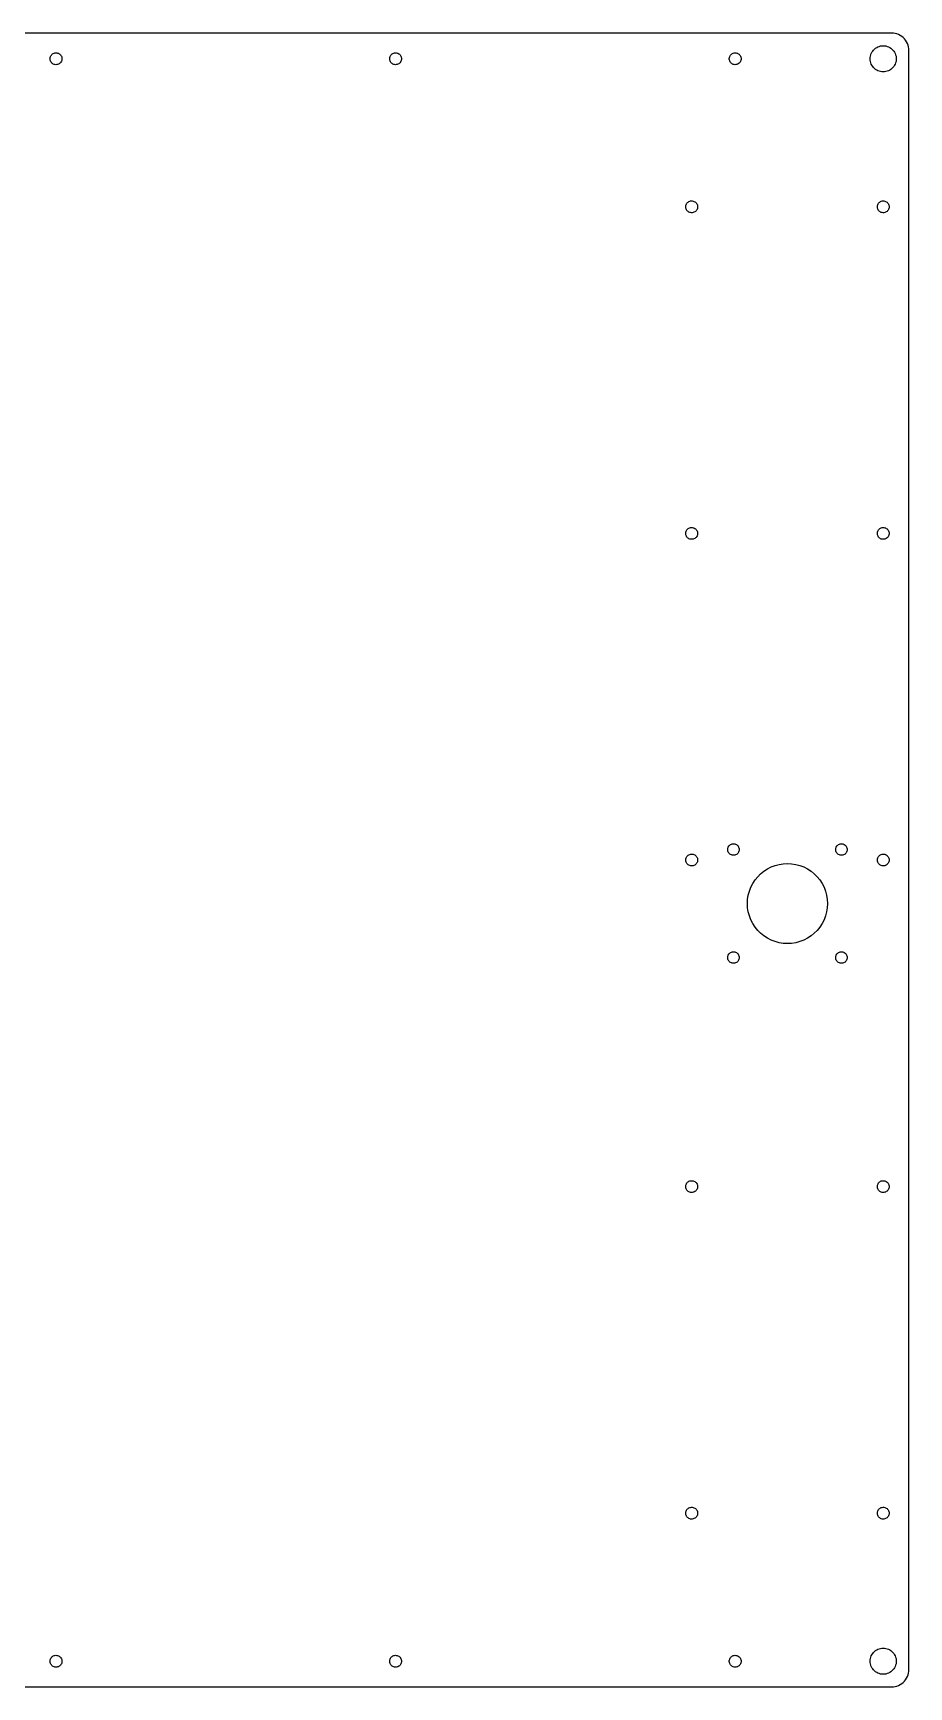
# Model space of a CAD drawing. Header units: metres. Extents: x -245 to 245, y -237 to 237.
# Drawn here: x -6.6 to 244.9, y -237.4 to 237.4 of the extents above; entities that cross this region are included whole.
import ezdxf

# ---------------------------------------------------------------- set-up
doc = ezdxf.new("R2010")
doc.units = ezdxf.units.M

msp = doc.modelspace()

# ---------------------------------------------------------------- linework, layer by layer
for p, q in [((239.875, 237.375), (-239.875, 237.375)), ((240.398, 237.348), (239.875, 237.375)), ((234.713, 232.509), (234.991, 232.787)), ((234.991, 232.787), (235.296, 233.034)), ((235.296, 233.034), (235.625, 233.248)), ((235.625, 233.248), (235.975, 233.426)), ((235.975, 233.426), (236.341, 233.566)), ((236.341, 233.566), (236.72, 233.668)), ((236.72, 233.668), (237.108, 233.729)), ((237.108, 233.729), (237.5, 233.75)), ((237.5, 233.75), (237.892, 233.729)), ((237.892, 233.729), (238.28, 233.668)), ((238.28, 233.668), (238.659, 233.566)), ((238.659, 233.566), (239.025, 233.426)), ((239.025, 233.426), (239.375, 233.248)), ((239.375, 233.248), (239.704, 233.034)), ((239.704, 233.034), (240.009, 232.787)), ((240.009, 232.787), (240.287, 232.509)), ((240.915, 237.266), (240.398, 237.348)), ((241.42, 237.13), (240.915, 237.266)), ((241.909, 236.943), (241.42, 237.13)), ((242.375, 236.705), (241.909, 236.943)), ((242.814, 236.42), (242.375, 236.705)), ((243.221, 236.091), (242.814, 236.42)), ((243.591, 235.721), (243.221, 236.091)), ((243.92, 235.314), (243.591, 235.721)), ((244.205, 234.875), (243.92, 235.314)), ((244.443, 234.409), (244.205, 234.875)), ((244.63, 233.92), (244.443, 234.409)), ((244.766, 233.415), (244.63, 233.92)), ((244.848, 232.898), (244.766, 233.415)), ((244.875, 232.375), (244.848, 232.898)), ((-1.69545, 230.124), (-1.65932, 230.37)), ((-1.69545, 229.876), (-1.69545, 230.124)), ((-1.65932, 229.63), (-1.69545, 229.876)), ((-1.65932, 230.37), (-1.58781, 230.607)), ((-1.58781, 229.393), (-1.65932, 229.63)), ((-1.58781, 230.607), (-1.48248, 230.832)), ((-1.48248, 229.168), (-1.58781, 229.393)), ((-1.48248, 230.832), (-1.34554, 231.039)), ((-1.34554, 228.961), (-1.48248, 229.168)), ((-1.34554, 231.039), (-1.17992, 231.224)), ((-1.17992, 228.776), (-1.34554, 228.961)), ((-1.17992, 231.224), (-0.989151, 231.383)), ((-0.989151, 228.617), (-1.17992, 228.776)), ((-0.989151, 231.383), (-0.777298, 231.512)), ((-0.777298, 228.488), (-0.989151, 228.617)), ((-0.777298, 231.512), (-0.548889, 231.609)), ((-0.548889, 228.391), (-0.777298, 228.488)), ((-0.548889, 231.609), (-0.308777, 231.672)), ((-0.308777, 228.328), (-0.548889, 228.391)), ((-0.308777, 231.672), (-0.062073, 231.699)), ((-0.062073, 228.301), (-0.308777, 228.328)), ((-0.062073, 231.699), (0.185928, 231.69)), ((0.185928, 228.31), (-0.062073, 228.301)), ((0.185928, 231.69), (0.429977, 231.645)), ((0.429977, 228.355), (0.185928, 228.31)), ((0.429977, 231.645), (0.664871, 231.565)), ((0.664871, 228.435), (0.429977, 228.355)), ((0.664871, 231.565), (0.88559, 231.451)), ((0.88559, 228.549), (0.664871, 228.435)), ((0.88559, 231.451), (1.08743, 231.307)), ((1.08743, 228.693), (0.88559, 228.549)), ((1.08743, 231.307), (1.2661, 231.134)), ((1.2661, 228.866), (1.08743, 228.693)), ((1.2661, 231.134), (1.41779, 230.938)), ((1.41779, 229.062), (1.2661, 228.866)), ((1.41779, 230.938), (1.53926, 230.722)), ((1.53926, 229.278), (1.41779, 229.062)), ((1.53926, 230.722), (1.62791, 230.49)), ((1.62791, 229.51), (1.53926, 229.278)), ((1.62791, 230.49), (1.68187, 230.248)), ((1.68187, 229.752), (1.62791, 229.51)), ((1.68187, 230.248), (1.7, 230)), ((1.7, 230), (1.68187, 229.752)), ((95.8045, 230.124), (95.8407, 230.37)), ((95.8045, 229.876), (95.8045, 230.124)), ((95.8407, 229.63), (95.8045, 229.876)), ((95.8407, 230.37), (95.9122, 230.607)), ((95.9122, 229.393), (95.8407, 229.63)), ((95.9122, 230.607), (96.0175, 230.832)), ((96.0175, 229.168), (95.9122, 229.393)), ((96.0175, 230.832), (96.1544, 231.039)), ((96.1544, 228.961), (96.0175, 229.168)), ((96.1544, 231.039), (96.3201, 231.224)), ((96.3201, 228.776), (96.1544, 228.961)), ((96.3201, 231.224), (96.5108, 231.383)), ((96.5108, 228.617), (96.3201, 228.776)), ((96.5108, 231.383), (96.7227, 231.512)), ((96.7227, 228.488), (96.5108, 228.617)), ((96.7227, 231.512), (96.9511, 231.609)), ((96.9511, 228.391), (96.7227, 228.488)), ((96.9511, 231.609), (97.1912, 231.672)), ((97.1912, 228.328), (96.9511, 228.391)), ((97.1912, 231.672), (97.4379, 231.699)), ((97.4379, 228.301), (97.1912, 228.328)), ((97.4379, 231.699), (97.6859, 231.69)), ((97.6859, 228.31), (97.4379, 228.301)), ((97.6859, 231.69), (97.93, 231.645)), ((97.93, 228.355), (97.6859, 228.31)), ((97.93, 231.645), (98.1649, 231.565)), ((98.1649, 228.435), (97.93, 228.355)), ((98.1649, 231.565), (98.3856, 231.451)), ((98.3856, 228.549), (98.1649, 228.435)), ((98.3856, 231.451), (98.5874, 231.307)), ((98.5874, 228.693), (98.3856, 228.549)), ((98.5874, 231.307), (98.7661, 231.134)), ((98.7661, 228.866), (98.5874, 228.693)), ((98.7661, 231.134), (98.9178, 230.938)), ((98.9178, 229.062), (98.7661, 228.866)), ((98.9178, 230.938), (99.0393, 230.722)), ((99.0393, 229.278), (98.9178, 229.062)), ((99.0393, 230.722), (99.1279, 230.49)), ((99.1279, 229.51), (99.0393, 229.278)), ((99.1279, 230.49), (99.1819, 230.248)), ((99.1819, 229.752), (99.1279, 229.51)), ((99.1819, 230.248), (99.2, 230)), ((99.2, 230), (99.1819, 229.752)), ((193.305, 230.124), (193.341, 230.37)), ((193.305, 229.876), (193.305, 230.124)), ((193.341, 229.63), (193.305, 229.876)), ((193.341, 230.37), (193.412, 230.607)), ((193.412, 229.393), (193.341, 229.63)), ((193.412, 230.607), (193.518, 230.832)), ((193.518, 229.168), (193.412, 229.393)), ((193.518, 230.832), (193.654, 231.039)), ((193.654, 228.961), (193.518, 229.168)), ((193.654, 231.039), (193.82, 231.224)), ((193.82, 228.776), (193.654, 228.961)), ((193.82, 231.224), (194.011, 231.383)), ((194.011, 228.617), (193.82, 228.776)), ((194.011, 231.383), (194.223, 231.512)), ((194.223, 228.488), (194.011, 228.617)), ((194.223, 231.512), (194.451, 231.609)), ((194.451, 228.391), (194.223, 228.488)), ((194.451, 231.609), (194.691, 231.672)), ((194.691, 228.328), (194.451, 228.391)), ((194.691, 231.672), (194.938, 231.699)), ((194.938, 228.301), (194.691, 228.328)), ((194.938, 231.699), (195.186, 231.69)), ((195.186, 228.31), (194.938, 228.301)), ((195.186, 231.69), (195.43, 231.645)), ((195.43, 228.355), (195.186, 228.31)), ((195.43, 231.645), (195.665, 231.565)), ((195.665, 228.435), (195.43, 228.355)), ((195.665, 231.565), (195.886, 231.451)), ((195.886, 228.549), (195.665, 228.435)), ((195.886, 231.451), (196.087, 231.307)), ((196.087, 228.693), (195.886, 228.549)), ((196.087, 231.307), (196.266, 231.134)), ((196.266, 228.866), (196.087, 228.693)), ((196.266, 231.134), (196.418, 230.938)), ((196.418, 229.062), (196.266, 228.866)), ((196.418, 230.938), (196.539, 230.722)), ((196.539, 229.278), (196.418, 229.062)), ((196.539, 230.722), (196.628, 230.49)), ((196.628, 229.51), (196.539, 229.278)), ((196.628, 230.49), (196.682, 230.248)), ((196.682, 229.752), (196.628, 229.51)), ((196.682, 230.248), (196.7, 230)), ((196.7, 230), (196.682, 229.752)), ((233.75, 230), (233.771, 230.392)), ((233.771, 229.608), (233.75, 230)), ((233.771, 230.392), (233.832, 230.78)), ((233.832, 229.22), (233.771, 229.608)), ((233.832, 230.78), (233.934, 231.159)), ((233.934, 228.841), (233.832, 229.22)), ((233.934, 231.159), (234.074, 231.525)), ((234.074, 228.475), (233.934, 228.841)), ((234.074, 231.525), (234.252, 231.875)), ((234.252, 228.125), (234.074, 228.475)), ((234.252, 231.875), (234.466, 232.204)), ((234.466, 227.796), (234.252, 228.125)), ((234.466, 232.204), (234.713, 232.509)), ((240.287, 232.509), (240.534, 232.204)), ((240.534, 232.204), (240.748, 231.875)), ((240.748, 228.125), (240.534, 227.796)), ((240.748, 231.875), (240.926, 231.525)), ((240.926, 228.475), (240.748, 228.125)), ((240.926, 231.525), (241.066, 231.159)), ((241.066, 228.841), (240.926, 228.475)), ((241.066, 231.159), (241.168, 230.78)), ((241.168, 229.22), (241.066, 228.841)), ((241.168, 230.78), (241.229, 230.392)), ((241.229, 229.608), (241.168, 229.22)), ((241.229, 230.392), (241.25, 230)), ((241.25, 230), (241.229, 229.608)), ((244.875, -232.375), (244.875, 232.375)), ((234.713, 227.491), (234.466, 227.796)), ((234.991, 227.213), (234.713, 227.491)), ((235.296, 226.966), (234.991, 227.213)), ((235.625, 226.752), (235.296, 226.966)), ((235.975, 226.574), (235.625, 226.752)), ((236.341, 226.434), (235.975, 226.574)), ((236.72, 226.332), (236.341, 226.434)), ((237.108, 226.271), (236.72, 226.332)), ((237.5, 226.25), (237.108, 226.271)), ((237.892, 226.271), (237.5, 226.25)), ((238.28, 226.332), (237.892, 226.271)), ((238.659, 226.434), (238.28, 226.332)), ((239.025, 226.574), (238.659, 226.434)), ((239.375, 226.752), (239.025, 226.574)), ((239.704, 226.966), (239.375, 226.752)), ((240.009, 227.213), (239.704, 226.966)), ((240.287, 227.491), (240.009, 227.213)), ((240.534, 227.796), (240.287, 227.491)), ((180.805, 187.624), (180.841, 187.87)), ((180.805, 187.376), (180.805, 187.624)), ((180.841, 187.13), (180.805, 187.376)), ((180.841, 187.87), (180.912, 188.107)), ((180.912, 186.893), (180.841, 187.13)), ((180.912, 188.107), (181.018, 188.332)), ((181.018, 186.668), (180.912, 186.893)), ((181.018, 188.332), (181.154, 188.539)), ((181.154, 186.461), (181.018, 186.668)), ((181.154, 188.539), (181.32, 188.724)), ((181.32, 186.276), (181.154, 186.461)), ((181.32, 188.724), (181.511, 188.883)), ((181.511, 186.117), (181.32, 186.276)), ((181.511, 188.883), (181.723, 189.012)), ((181.723, 185.988), (181.511, 186.117)), ((181.723, 189.012), (181.951, 189.109)), ((181.951, 185.891), (181.723, 185.988)), ((181.951, 189.109), (182.191, 189.172)), ((182.191, 185.828), (181.951, 185.891)), ((182.191, 189.172), (182.438, 189.199)), ((182.438, 185.801), (182.191, 185.828)), ((182.438, 189.199), (182.686, 189.19)), ((182.686, 185.81), (182.438, 185.801)), ((182.686, 189.19), (182.93, 189.145)), ((182.93, 185.855), (182.686, 185.81)), ((182.93, 189.145), (183.165, 189.065)), ((183.165, 185.935), (182.93, 185.855)), ((183.165, 189.065), (183.386, 188.951)), ((183.386, 186.049), (183.165, 185.935)), ((183.386, 188.951), (183.587, 188.807)), ((183.587, 186.193), (183.386, 186.049)), ((183.587, 188.807), (183.766, 188.634)), ((183.766, 186.366), (183.587, 186.193)), ((183.766, 188.634), (183.918, 188.438)), ((183.918, 186.562), (183.766, 186.366)), ((183.918, 188.438), (184.039, 188.222)), ((184.039, 186.778), (183.918, 186.562)), ((184.039, 188.222), (184.128, 187.99)), ((184.128, 187.01), (184.039, 186.778)), ((184.128, 187.99), (184.182, 187.748)), ((184.182, 187.252), (184.128, 187.01)), ((184.182, 187.748), (184.2, 187.5)), ((184.2, 187.5), (184.182, 187.252)), ((235.805, 187.624), (235.841, 187.87)), ((235.805, 187.376), (235.805, 187.624)), ((235.841, 187.13), (235.805, 187.376)), ((235.841, 187.87), (235.912, 188.107)), ((235.912, 186.893), (235.841, 187.13)), ((235.912, 188.107), (236.018, 188.332)), ((236.018, 186.668), (235.912, 186.893)), ((236.018, 188.332), (236.154, 188.539)), ((236.154, 186.461), (236.018, 186.668)), ((236.154, 188.539), (236.32, 188.724)), ((236.32, 186.276), (236.154, 186.461)), ((236.32, 188.724), (236.511, 188.883)), ((236.511, 186.117), (236.32, 186.276)), ((236.511, 188.883), (236.723, 189.012)), ((236.723, 185.988), (236.511, 186.117)), ((236.723, 189.012), (236.951, 189.109)), ((236.951, 185.891), (236.723, 185.988)), ((236.951, 189.109), (237.191, 189.172)), ((237.191, 185.828), (236.951, 185.891)), ((237.191, 189.172), (237.438, 189.199)), ((237.438, 185.801), (237.191, 185.828)), ((237.438, 189.199), (237.686, 189.19)), ((237.686, 185.81), (237.438, 185.801)), ((237.686, 189.19), (237.93, 189.145)), ((237.93, 185.855), (237.686, 185.81)), ((237.93, 189.145), (238.165, 189.065)), ((238.165, 185.935), (237.93, 185.855)), ((238.165, 189.065), (238.386, 188.951)), ((238.386, 186.049), (238.165, 185.935)), ((238.386, 188.951), (238.587, 188.807)), ((238.587, 186.193), (238.386, 186.049)), ((238.587, 188.807), (238.766, 188.634)), ((238.766, 186.366), (238.587, 186.193)), ((238.766, 188.634), (238.918, 188.438)), ((238.918, 186.562), (238.766, 186.366)), ((238.918, 188.438), (239.039, 188.222)), ((239.039, 186.778), (238.918, 186.562)), ((239.039, 188.222), (239.128, 187.99)), ((239.128, 187.01), (239.039, 186.778)), ((239.128, 187.99), (239.182, 187.748)), ((239.182, 187.252), (239.128, 187.01)), ((239.182, 187.748), (239.2, 187.5)), ((239.2, 187.5), (239.182, 187.252)), ((181.154, 94.789), (181.32, 94.9738)), ((181.32, 94.9738), (181.511, 95.1326)), ((181.511, 95.1326), (181.723, 95.2619)), ((181.723, 95.2619), (181.951, 95.3589)), ((181.951, 95.3589), (182.191, 95.4217)), ((182.191, 95.4217), (182.438, 95.4489)), ((182.438, 95.4489), (182.686, 95.4398)), ((182.686, 95.4398), (182.93, 95.3947)), ((182.93, 95.3947), (183.165, 95.3146)), ((183.165, 95.3146), (183.386, 95.2011)), ((183.386, 95.2011), (183.587, 95.0567)), ((183.587, 95.0567), (183.766, 94.8844)), ((236.154, 94.789), (236.32, 94.9738)), ((236.32, 94.9738), (236.511, 95.1326)), ((236.511, 95.1326), (236.723, 95.2619)), ((236.723, 95.2619), (236.951, 95.3589)), ((236.951, 95.3589), (237.191, 95.4217)), ((237.191, 95.4217), (237.438, 95.4489)), ((237.438, 95.4489), (237.686, 95.4398)), ((237.686, 95.4398), (237.93, 95.3947)), ((237.93, 95.3947), (238.165, 95.3146)), ((238.165, 95.3146), (238.386, 95.2011)), ((238.386, 95.2011), (238.587, 95.0567)), ((238.587, 95.0567), (238.766, 94.8844)), ((180.805, 93.8741), (180.841, 94.1196)), ((180.805, 93.6259), (180.805, 93.8741)), ((180.841, 93.3804), (180.805, 93.6259)), ((180.841, 94.1196), (180.912, 94.3573)), ((180.912, 93.1427), (180.841, 93.3804)), ((180.912, 94.3573), (181.018, 94.582)), ((181.018, 92.918), (180.912, 93.1427)), ((181.018, 94.582), (181.154, 94.789)), ((181.154, 92.711), (181.018, 92.918)), ((181.32, 92.5262), (181.154, 92.711)), ((181.511, 92.3674), (181.32, 92.5262)), ((181.723, 92.2381), (181.511, 92.3674)), ((181.951, 92.1411), (181.723, 92.2381)), ((182.191, 92.0783), (181.951, 92.1411)), ((182.438, 92.0511), (182.191, 92.0783)), ((182.686, 92.0602), (182.438, 92.0511)), ((182.93, 92.1053), (182.686, 92.0602)), ((183.165, 92.1854), (182.93, 92.1053)), ((183.386, 92.2989), (183.165, 92.1854)), ((183.587, 92.4433), (183.386, 92.2989)), ((183.766, 92.6156), (183.587, 92.4433)), ((183.766, 94.8844), (183.918, 94.688)), ((183.918, 92.812), (183.766, 92.6156)), ((183.918, 94.688), (184.039, 94.4716)), ((184.039, 93.0284), (183.918, 92.812)), ((184.039, 94.4716), (184.128, 94.2398)), ((184.128, 93.2602), (184.039, 93.0284)), ((184.128, 94.2398), (184.182, 93.9975)), ((184.182, 93.5025), (184.128, 93.2602)), ((184.182, 93.9975), (184.2, 93.75)), ((184.2, 93.75), (184.182, 93.5025)), ((235.805, 93.8741), (235.841, 94.1196)), ((235.805, 93.6259), (235.805, 93.8741)), ((235.841, 93.3804), (235.805, 93.6259)), ((235.841, 94.1196), (235.912, 94.3573)), ((235.912, 93.1427), (235.841, 93.3804)), ((235.912, 94.3573), (236.018, 94.582)), ((236.018, 92.918), (235.912, 93.1427)), ((236.018, 94.582), (236.154, 94.789)), ((236.154, 92.711), (236.018, 92.918)), ((236.32, 92.5262), (236.154, 92.711)), ((236.511, 92.3674), (236.32, 92.5262)), ((236.723, 92.2381), (236.511, 92.3674)), ((236.951, 92.1411), (236.723, 92.2381)), ((237.191, 92.0783), (236.951, 92.1411)), ((237.438, 92.0511), (237.191, 92.0783)), ((237.686, 92.0602), (237.438, 92.0511)), ((237.93, 92.1053), (237.686, 92.0602)), ((238.165, 92.1854), (237.93, 92.1053)), ((238.386, 92.2989), (238.165, 92.1854)), ((238.587, 92.4433), (238.386, 92.2989)), ((238.766, 92.6156), (238.587, 92.4433)), ((238.766, 94.8844), (238.918, 94.688)), ((238.918, 92.812), (238.766, 92.6156)), ((238.918, 94.688), (239.039, 94.4716)), ((239.039, 93.0284), (238.918, 92.812)), ((239.039, 94.4716), (239.128, 94.2398)), ((239.128, 93.2602), (239.039, 93.0284)), ((239.128, 94.2398), (239.182, 93.9975)), ((239.182, 93.5025), (239.128, 93.2602)), ((239.182, 93.9975), (239.2, 93.75)), ((239.2, 93.75), (239.182, 93.5025)), ((180.805, 0.124084), (180.841, 0.369629)), ((180.805, -0.124084), (180.805, 0.124084)), ((180.841, 0.369629), (180.912, 0.607285)), ((180.912, 0.607285), (181.018, 0.832001)), ((181.018, 0.832001), (181.154, 1.03899)), ((181.154, 1.03899), (181.32, 1.22383)), ((181.32, 1.22383), (181.511, 1.38258)), ((181.511, 1.38258), (181.723, 1.51187)), ((181.723, 1.51187), (181.951, 1.60893)), ((181.951, 1.60893), (182.191, 1.67171)), ((182.191, 1.67171), (182.438, 1.69885)), ((182.438, 1.69885), (182.686, 1.68979)), ((182.686, 1.68979), (182.93, 1.64471)), ((182.93, 1.64471), (183.165, 1.56458)), ((183.165, 1.56458), (183.386, 1.4511)), ((183.386, 1.4511), (183.587, 1.30669)), ((183.587, 1.30669), (183.766, 1.13443)), ((183.766, 1.13443), (183.918, 0.938004)), ((183.918, 0.938004), (184.039, 0.721573)), ((184.039, 0.721573), (184.128, 0.489761)), ((184.128, 0.489761), (184.182, 0.247513)), ((184.182, 0.247513), (184.2, 0)), ((184.2, 0), (184.182, -0.247513)), ((192.85, 3), (192.868, 3.24591)), ((192.868, 2.75407), (192.85, 3)), ((192.868, 3.24591), (192.923, 3.48634)), ((192.923, 2.51364), (192.868, 2.75407)), ((192.923, 3.48634), (193.013, 3.7159)), ((193.013, 2.28409), (192.923, 2.51364)), ((193.013, 3.7159), (193.137, 3.92947)), ((193.137, 2.07051), (193.013, 2.28409)), ((193.137, 3.92947), (193.29, 4.12228)), ((193.29, 1.8777), (193.137, 2.07051)), ((193.29, 4.12228), (193.471, 4.29001)), ((193.471, 1.70998), (193.29, 1.8777)), ((193.471, 4.29001), (193.675, 4.42894)), ((193.675, 1.57104), (193.471, 1.70998)), ((193.675, 4.42894), (193.897, 4.53593)), ((193.897, 1.46405), (193.675, 1.57104)), ((193.897, 4.53593), (194.133, 4.60863)), ((194.133, 1.39136), (193.897, 1.46405)), ((194.133, 4.60863), (194.377, 4.64539)), ((194.377, 1.3546), (194.133, 1.39136)), ((194.377, 4.64539), (194.623, 4.64539)), ((194.623, 1.3546), (194.377, 1.3546)), ((194.623, 4.64539), (194.867, 4.60863)), ((194.867, 1.39136), (194.623, 1.3546)), ((194.867, 4.60863), (195.103, 4.53593)), ((195.103, 1.46405), (194.867, 1.39136)), ((195.103, 4.53593), (195.325, 4.42894)), ((195.325, 1.57104), (195.103, 1.46405)), ((195.325, 4.42894), (195.529, 4.29001)), ((195.529, 1.70998), (195.325, 1.57104)), ((195.529, 4.29001), (195.71, 4.12228)), ((195.71, 1.8777), (195.529, 1.70998)), ((195.71, 4.12228), (195.863, 3.92947)), ((195.863, 2.07051), (195.71, 1.8777)), ((195.863, 3.92947), (195.987, 3.7159)), ((195.987, 2.28409), (195.863, 2.07051)), ((195.987, 3.7159), (196.077, 3.48634)), ((196.077, 2.51364), (195.987, 2.28409)), ((196.077, 3.48634), (196.132, 3.24591)), ((196.132, 2.75407), (196.077, 2.51364)), ((196.132, 3.24591), (196.15, 3)), ((196.15, 3), (196.132, 2.75407)), ((223.85, 3), (223.868, 3.24591)), ((223.868, 2.75407), (223.85, 3)), ((223.868, 3.24591), (223.923, 3.48634)), ((223.923, 2.51364), (223.868, 2.75407)), ((223.923, 3.48634), (224.013, 3.7159)), ((224.013, 2.28409), (223.923, 2.51364)), ((224.013, 3.7159), (224.137, 3.92947)), ((224.137, 2.07051), (224.013, 2.28409)), ((224.137, 3.92947), (224.29, 4.12228)), ((224.29, 1.8777), (224.137, 2.07051)), ((224.29, 4.12228), (224.471, 4.29001)), ((224.471, 1.70998), (224.29, 1.8777)), ((224.471, 4.29001), (224.675, 4.42894)), ((224.675, 1.57104), (224.471, 1.70998)), ((224.675, 4.42894), (224.897, 4.53593)), ((224.897, 1.46405), (224.675, 1.57104)), ((224.897, 4.53593), (225.133, 4.60863)), ((225.133, 1.39136), (224.897, 1.46405)), ((225.133, 4.60863), (225.377, 4.64539)), ((225.377, 1.3546), (225.133, 1.39136)), ((225.377, 4.64539), (225.623, 4.64539)), ((225.623, 1.3546), (225.377, 1.3546)), ((225.623, 4.64539), (225.867, 4.60863)), ((225.867, 1.39136), (225.623, 1.3546)), ((225.867, 4.60863), (226.103, 4.53593)), ((226.103, 1.46405), (225.867, 1.39136)), ((226.103, 4.53593), (226.325, 4.42894)), ((226.325, 1.57104), (226.103, 1.46405)), ((226.325, 4.42894), (226.529, 4.29001)), ((226.529, 1.70998), (226.325, 1.57104)), ((226.529, 4.29001), (226.71, 4.12228)), ((226.71, 1.8777), (226.529, 1.70998)), ((226.71, 4.12228), (226.863, 3.92947)), ((226.863, 2.07051), (226.71, 1.8777)), ((226.863, 3.92947), (226.987, 3.7159)), ((226.987, 2.28409), (226.863, 2.07051)), ((226.987, 3.7159), (227.077, 3.48634)), ((227.077, 2.51364), (226.987, 2.28409)), ((227.077, 3.48634), (227.132, 3.24591)), ((227.132, 2.75407), (227.077, 2.51364)), ((227.132, 3.24591), (227.15, 3)), ((227.15, 3), (227.132, 2.75407)), ((235.805, 0.124084), (235.841, 0.369629)), ((235.805, -0.124084), (235.805, 0.124084)), ((235.841, 0.369629), (235.912, 0.607285)), ((235.912, 0.607285), (236.018, 0.832001)), ((236.018, 0.832001), (236.154, 1.03899)), ((236.154, 1.03899), (236.32, 1.22383)), ((236.32, 1.22383), (236.511, 1.38258)), ((236.511, 1.38258), (236.723, 1.51187)), ((236.723, 1.51187), (236.951, 1.60893)), ((236.951, 1.60893), (237.191, 1.67171)), ((237.191, 1.67171), (237.438, 1.69885)), ((237.438, 1.69885), (237.686, 1.68979)), ((237.686, 1.68979), (237.93, 1.64471)), ((237.93, 1.64471), (238.165, 1.56458)), ((238.165, 1.56458), (238.386, 1.4511)), ((238.386, 1.4511), (238.587, 1.30669)), ((238.587, 1.30669), (238.766, 1.13443)), ((238.766, 1.13443), (238.918, 0.938004)), ((238.918, 0.938004), (239.039, 0.721573)), ((239.039, 0.721573), (239.128, 0.489761)), ((239.128, 0.489761), (239.182, 0.247513)), ((239.182, 0.247513), (239.2, 0)), ((239.2, 0), (239.182, -0.247513)), ((180.841, -0.369629), (180.805, -0.124084)), ((180.912, -0.607285), (180.841, -0.369629)), ((181.018, -0.832001), (180.912, -0.607285)), ((181.154, -1.03899), (181.018, -0.832001)), ((181.32, -1.22383), (181.154, -1.03899)), ((181.511, -1.38258), (181.32, -1.22383)), ((181.723, -1.51187), (181.511, -1.38258)), ((181.951, -1.60893), (181.723, -1.51187)), ((182.191, -1.67171), (181.951, -1.60893)), ((182.438, -1.69885), (182.191, -1.67171)), ((182.686, -1.68979), (182.438, -1.69885)), ((182.93, -1.64471), (182.686, -1.68979)), ((183.165, -1.56458), (182.93, -1.64471)), ((183.386, -1.4511), (183.165, -1.56458)), ((183.587, -1.30669), (183.386, -1.4511)), ((183.766, -1.13443), (183.587, -1.30669)), ((183.918, -0.938004), (183.766, -1.13443)), ((184.039, -0.721573), (183.918, -0.938004)), ((184.128, -0.489761), (184.039, -0.721573)), ((184.182, -0.247513), (184.128, -0.489761)), ((201.454, -4.80499), (202.305, -3.95383)), ((202.305, -3.95383), (203.24, -3.1963)), ((203.24, -3.1963), (204.25, -2.5407)), ((204.25, -2.5407), (205.323, -1.99422)), ((205.323, -1.99422), (206.446, -1.56285)), ((206.446, -1.56285), (207.609, -1.2513)), ((207.609, -1.2513), (208.798, -1.06299)), ((208.798, -1.06299), (210, -1)), ((210, -1), (211.202, -1.06299)), ((211.202, -1.06299), (212.391, -1.2513)), ((212.391, -1.2513), (213.554, -1.56285)), ((213.554, -1.56285), (214.677, -1.99422)), ((214.677, -1.99422), (215.75, -2.5407)), ((215.75, -2.5407), (216.76, -3.1963)), ((216.76, -3.1963), (217.695, -3.95383)), ((217.695, -3.95383), (218.546, -4.80499)), ((235.841, -0.369629), (235.805, -0.124084)), ((235.912, -0.607285), (235.841, -0.369629)), ((236.018, -0.832001), (235.912, -0.607285)), ((236.154, -1.03899), (236.018, -0.832001)), ((236.32, -1.22383), (236.154, -1.03899)), ((236.511, -1.38258), (236.32, -1.22383)), ((236.723, -1.51187), (236.511, -1.38258)), ((236.951, -1.60893), (236.723, -1.51187)), ((237.191, -1.67171), (236.951, -1.60893)), ((237.438, -1.69885), (237.191, -1.67171)), ((237.686, -1.68979), (237.438, -1.69885)), ((237.93, -1.64471), (237.686, -1.68979)), ((238.165, -1.56458), (237.93, -1.64471)), ((238.386, -1.4511), (238.165, -1.56458)), ((238.587, -1.30669), (238.386, -1.4511)), ((238.766, -1.13443), (238.587, -1.30669)), ((238.918, -0.938004), (238.766, -1.13443)), ((239.039, -0.721573), (238.918, -0.938004)), ((239.128, -0.489761), (239.039, -0.721573)), ((239.182, -0.247513), (239.128, -0.489761)), ((198.751, -10.109), (199.063, -8.9463)), ((199.063, -8.9463), (199.494, -7.82253)), ((199.494, -7.82253), (200.041, -6.75)), ((200.041, -6.75), (200.696, -5.74046)), ((200.696, -5.74046), (201.454, -4.80499)), ((218.546, -4.80499), (219.304, -5.74046)), ((219.304, -5.74046), (219.959, -6.75)), ((219.959, -6.75), (220.506, -7.82253)), ((220.506, -7.82253), (220.937, -8.9463)), ((220.937, -8.9463), (221.249, -10.109)), ((198.5, -12.5), (198.563, -11.2979)), ((198.563, -13.7021), (198.5, -12.5)), ((198.563, -11.2979), (198.751, -10.109)), ((198.751, -14.891), (198.563, -13.7021)), ((221.249, -10.109), (221.437, -11.2979)), ((221.437, -13.7021), (221.249, -14.891)), ((221.437, -11.2979), (221.5, -12.5)), ((221.5, -12.5), (221.437, -13.7021)), ((199.063, -16.0537), (198.751, -14.891)), ((199.494, -17.1775), (199.063, -16.0537)), ((200.041, -18.25), (199.494, -17.1775)), ((200.696, -19.2595), (200.041, -18.25)), ((219.959, -18.25), (219.304, -19.2595)), ((220.506, -17.1775), (219.959, -18.25)), ((220.937, -16.0537), (220.506, -17.1775)), ((221.249, -14.891), (220.937, -16.0537)), ((201.454, -20.195), (200.696, -19.2595)), ((202.305, -21.0462), (201.454, -20.195)), ((203.24, -21.8037), (202.305, -21.0462)), ((204.25, -22.4593), (203.24, -21.8037)), ((205.323, -23.0058), (204.25, -22.4593)), ((206.446, -23.4371), (205.323, -23.0058)), ((207.609, -23.7487), (206.446, -23.4371)), ((213.554, -23.4371), (212.391, -23.7487)), ((214.677, -23.0058), (213.554, -23.4371)), ((215.75, -22.4593), (214.677, -23.0058)), ((216.76, -21.8037), (215.75, -22.4593)), ((217.695, -21.0462), (216.76, -21.8037)), ((218.546, -20.195), (217.695, -21.0462)), ((219.304, -19.2595), (218.546, -20.195)), ((192.85, -28), (192.868, -27.7541)), ((192.868, -28.2459), (192.85, -28)), ((192.868, -27.7541), (192.923, -27.5136)), ((192.923, -28.4863), (192.868, -28.2459)), ((192.923, -27.5136), (193.013, -27.2841)), ((193.013, -27.2841), (193.137, -27.0705)), ((193.137, -27.0705), (193.29, -26.8777)), ((193.29, -26.8777), (193.471, -26.71)), ((193.471, -26.71), (193.675, -26.571)), ((193.675, -26.571), (193.897, -26.4641)), ((193.897, -26.4641), (194.133, -26.3914)), ((194.133, -26.3914), (194.377, -26.3546)), ((194.377, -26.3546), (194.623, -26.3546)), ((194.623, -26.3546), (194.867, -26.3914)), ((194.867, -26.3914), (195.103, -26.4641)), ((195.103, -26.4641), (195.325, -26.571)), ((195.325, -26.571), (195.529, -26.71)), ((195.529, -26.71), (195.71, -26.8777)), ((195.71, -26.8777), (195.863, -27.0705)), ((195.863, -27.0705), (195.987, -27.2841)), ((195.987, -27.2841), (196.077, -27.5136)), ((196.077, -27.5136), (196.132, -27.7541)), ((196.132, -28.2459), (196.077, -28.4863)), ((196.132, -27.7541), (196.15, -28)), ((196.15, -28), (196.132, -28.2459)), ((208.798, -23.937), (207.609, -23.7487)), ((210, -24), (208.798, -23.937)), ((211.202, -23.937), (210, -24)), ((212.391, -23.7487), (211.202, -23.937)), ((223.85, -28), (223.868, -27.7541)), ((223.868, -28.2459), (223.85, -28)), ((223.868, -27.7541), (223.923, -27.5136)), ((223.923, -28.4863), (223.868, -28.2459)), ((223.923, -27.5136), (224.013, -27.2841)), ((224.013, -27.2841), (224.137, -27.0705)), ((224.137, -27.0705), (224.29, -26.8777)), ((224.29, -26.8777), (224.471, -26.71)), ((224.471, -26.71), (224.675, -26.571)), ((224.675, -26.571), (224.897, -26.4641)), ((224.897, -26.4641), (225.133, -26.3914)), ((225.133, -26.3914), (225.377, -26.3546)), ((225.377, -26.3546), (225.623, -26.3546)), ((225.623, -26.3546), (225.867, -26.3914)), ((225.867, -26.3914), (226.103, -26.4641)), ((226.103, -26.4641), (226.325, -26.571)), ((226.325, -26.571), (226.529, -26.71)), ((226.529, -26.71), (226.71, -26.8777)), ((226.71, -26.8777), (226.863, -27.0705)), ((226.863, -27.0705), (226.987, -27.2841)), ((226.987, -27.2841), (227.077, -27.5136)), ((227.077, -27.5136), (227.132, -27.7541)), ((227.132, -28.2459), (227.077, -28.4863)), ((227.132, -27.7541), (227.15, -28)), ((227.15, -28), (227.132, -28.2459)), ((193.013, -28.7159), (192.923, -28.4863)), ((193.137, -28.9295), (193.013, -28.7159)), ((193.29, -29.1223), (193.137, -28.9295)), ((193.471, -29.29), (193.29, -29.1223)), ((193.675, -29.4289), (193.471, -29.29)), ((193.897, -29.5359), (193.675, -29.4289)), ((194.133, -29.6086), (193.897, -29.5359)), ((194.377, -29.6454), (194.133, -29.6086)), ((194.623, -29.6454), (194.377, -29.6454)), ((194.867, -29.6086), (194.623, -29.6454)), ((195.103, -29.5359), (194.867, -29.6086)), ((195.325, -29.4289), (195.103, -29.5359)), ((195.529, -29.29), (195.325, -29.4289)), ((195.71, -29.1223), (195.529, -29.29)), ((195.863, -28.9295), (195.71, -29.1223)), ((195.987, -28.7159), (195.863, -28.9295)), ((196.077, -28.4863), (195.987, -28.7159)), ((224.013, -28.7159), (223.923, -28.4863)), ((224.137, -28.9295), (224.013, -28.7159)), ((224.29, -29.1223), (224.137, -28.9295)), ((224.471, -29.29), (224.29, -29.1223)), ((224.675, -29.4289), (224.471, -29.29)), ((224.897, -29.5359), (224.675, -29.4289)), ((225.133, -29.6086), (224.897, -29.5359)), ((225.377, -29.6454), (225.133, -29.6086)), ((225.623, -29.6454), (225.377, -29.6454)), ((225.867, -29.6086), (225.623, -29.6454)), ((226.103, -29.5359), (225.867, -29.6086)), ((226.325, -29.4289), (226.103, -29.5359)), ((226.529, -29.29), (226.325, -29.4289)), ((226.71, -29.1223), (226.529, -29.29)), ((226.863, -28.9295), (226.71, -29.1223)), ((226.987, -28.7159), (226.863, -28.9295)), ((227.077, -28.4863), (226.987, -28.7159)), ((180.805, -93.6259), (180.841, -93.3804)), ((180.805, -93.8741), (180.805, -93.6259)), ((180.841, -94.1196), (180.805, -93.8741)), ((180.841, -93.3804), (180.912, -93.1427)), ((180.912, -94.3573), (180.841, -94.1196)), ((180.912, -93.1427), (181.018, -92.918)), ((181.018, -94.582), (180.912, -94.3573)), ((181.018, -92.918), (181.154, -92.711)), ((181.154, -94.789), (181.018, -94.582)), ((181.154, -92.711), (181.32, -92.5262)), ((181.32, -94.9738), (181.154, -94.789)), ((181.32, -92.5262), (181.511, -92.3674)), ((181.511, -92.3674), (181.723, -92.2381)), ((181.723, -92.2381), (181.951, -92.1411)), ((181.951, -92.1411), (182.191, -92.0783)), ((182.191, -92.0783), (182.438, -92.0511)), ((182.438, -92.0511), (182.686, -92.0602)), ((182.686, -92.0602), (182.93, -92.1053)), ((182.93, -92.1053), (183.165, -92.1854)), ((183.165, -92.1854), (183.386, -92.2989)), ((183.386, -92.2989), (183.587, -92.4433)), ((183.587, -92.4433), (183.766, -92.6156)), ((183.766, -94.8844), (183.587, -95.0567)), ((183.766, -92.6156), (183.918, -92.812)), ((183.918, -94.688), (183.766, -94.8844)), ((183.918, -92.812), (184.039, -93.0284)), ((184.039, -94.4716), (183.918, -94.688)), ((184.039, -93.0284), (184.128, -93.2602)), ((184.128, -94.2398), (184.039, -94.4716)), ((184.128, -93.2602), (184.182, -93.5025)), ((184.182, -93.9975), (184.128, -94.2398)), ((184.182, -93.5025), (184.2, -93.75)), ((184.2, -93.75), (184.182, -93.9975)), ((235.805, -93.6259), (235.841, -93.3804)), ((235.805, -93.8741), (235.805, -93.6259)), ((235.841, -94.1196), (235.805, -93.8741)), ((235.841, -93.3804), (235.912, -93.1427)), ((235.912, -94.3573), (235.841, -94.1196)), ((235.912, -93.1427), (236.018, -92.918)), ((236.018, -94.582), (235.912, -94.3573)), ((236.018, -92.918), (236.154, -92.711)), ((236.154, -94.789), (236.018, -94.582)), ((236.154, -92.711), (236.32, -92.5262)), ((236.32, -94.9738), (236.154, -94.789)), ((236.32, -92.5262), (236.511, -92.3674)), ((236.511, -92.3674), (236.723, -92.2381)), ((236.723, -92.2381), (236.951, -92.1411)), ((236.951, -92.1411), (237.191, -92.0783)), ((237.191, -92.0783), (237.438, -92.0511)), ((237.438, -92.0511), (237.686, -92.0602)), ((237.686, -92.0602), (237.93, -92.1053)), ((237.93, -92.1053), (238.165, -92.1854)), ((238.165, -92.1854), (238.386, -92.2989)), ((238.386, -92.2989), (238.587, -92.4433)), ((238.587, -92.4433), (238.766, -92.6156)), ((238.766, -94.8844), (238.587, -95.0567)), ((238.766, -92.6156), (238.918, -92.812)), ((238.918, -94.688), (238.766, -94.8844)), ((238.918, -92.812), (239.039, -93.0284)), ((239.039, -94.4716), (238.918, -94.688)), ((239.039, -93.0284), (239.128, -93.2602)), ((239.128, -94.2398), (239.039, -94.4716)), ((239.128, -93.2602), (239.182, -93.5025)), ((239.182, -93.9975), (239.128, -94.2398)), ((239.182, -93.5025), (239.2, -93.75)), ((239.2, -93.75), (239.182, -93.9975)), ((181.511, -95.1326), (181.32, -94.9738)), ((181.723, -95.2619), (181.511, -95.1326)), ((181.951, -95.3589), (181.723, -95.2619)), ((182.191, -95.4217), (181.951, -95.3589)), ((182.438, -95.4489), (182.191, -95.4217)), ((182.686, -95.4398), (182.438, -95.4489)), ((182.93, -95.3947), (182.686, -95.4398)), ((183.165, -95.3146), (182.93, -95.3947)), ((183.386, -95.2011), (183.165, -95.3146)), ((183.587, -95.0567), (183.386, -95.2011)), ((236.511, -95.1326), (236.32, -94.9738)), ((236.723, -95.2619), (236.511, -95.1326)), ((236.951, -95.3589), (236.723, -95.2619)), ((237.191, -95.4217), (236.951, -95.3589)), ((237.438, -95.4489), (237.191, -95.4217)), ((237.686, -95.4398), (237.438, -95.4489)), ((237.93, -95.3947), (237.686, -95.4398)), ((238.165, -95.3146), (237.93, -95.3947)), ((238.386, -95.2011), (238.165, -95.3146)), ((238.587, -95.0567), (238.386, -95.2011)), ((180.805, -187.376), (180.841, -187.13)), ((180.805, -187.624), (180.805, -187.376)), ((180.841, -187.87), (180.805, -187.624)), ((180.841, -187.13), (180.912, -186.893)), ((180.912, -188.107), (180.841, -187.87)), ((180.912, -186.893), (181.018, -186.668)), ((181.018, -188.332), (180.912, -188.107)), ((181.018, -186.668), (181.154, -186.461)), ((181.154, -188.539), (181.018, -188.332)), ((181.154, -186.461), (181.32, -186.276)), ((181.32, -188.724), (181.154, -188.539)), ((181.32, -186.276), (181.511, -186.117)), ((181.511, -188.883), (181.32, -188.724)), ((181.511, -186.117), (181.723, -185.988)), ((181.723, -189.012), (181.511, -188.883)), ((181.723, -185.988), (181.951, -185.891)), ((181.951, -189.109), (181.723, -189.012)), ((181.951, -185.891), (182.191, -185.828)), ((182.191, -189.172), (181.951, -189.109)), ((182.191, -185.828), (182.438, -185.801)), ((182.438, -189.199), (182.191, -189.172)), ((182.438, -185.801), (182.686, -185.81)), ((182.686, -189.19), (182.438, -189.199)), ((182.686, -185.81), (182.93, -185.855)), ((182.93, -189.145), (182.686, -189.19)), ((182.93, -185.855), (183.165, -185.935)), ((183.165, -189.065), (182.93, -189.145)), ((183.165, -185.935), (183.386, -186.049)), ((183.386, -188.951), (183.165, -189.065)), ((183.386, -186.049), (183.587, -186.193)), ((183.587, -188.807), (183.386, -188.951)), ((183.587, -186.193), (183.766, -186.366)), ((183.766, -188.634), (183.587, -188.807)), ((183.766, -186.366), (183.918, -186.562)), ((183.918, -188.438), (183.766, -188.634)), ((183.918, -186.562), (184.039, -186.778)), ((184.039, -188.222), (183.918, -188.438)), ((184.039, -186.778), (184.128, -187.01)), ((184.128, -187.99), (184.039, -188.222)), ((184.128, -187.01), (184.182, -187.252)), ((184.182, -187.748), (184.128, -187.99)), ((184.182, -187.252), (184.2, -187.5)), ((184.2, -187.5), (184.182, -187.748)), ((235.805, -187.376), (235.841, -187.13)), ((235.805, -187.624), (235.805, -187.376)), ((235.841, -187.87), (235.805, -187.624)), ((235.841, -187.13), (235.912, -186.893)), ((235.912, -188.107), (235.841, -187.87)), ((235.912, -186.893), (236.018, -186.668)), ((236.018, -188.332), (235.912, -188.107)), ((236.018, -186.668), (236.154, -186.461)), ((236.154, -188.539), (236.018, -188.332)), ((236.154, -186.461), (236.32, -186.276)), ((236.32, -188.724), (236.154, -188.539)), ((236.32, -186.276), (236.511, -186.117)), ((236.511, -188.883), (236.32, -188.724)), ((236.511, -186.117), (236.723, -185.988)), ((236.723, -189.012), (236.511, -188.883)), ((236.723, -185.988), (236.951, -185.891)), ((236.951, -189.109), (236.723, -189.012)), ((236.951, -185.891), (237.191, -185.828)), ((237.191, -189.172), (236.951, -189.109)), ((237.191, -185.828), (237.438, -185.801)), ((237.438, -189.199), (237.191, -189.172)), ((237.438, -185.801), (237.686, -185.81)), ((237.686, -189.19), (237.438, -189.199)), ((237.686, -185.81), (237.93, -185.855)), ((237.93, -189.145), (237.686, -189.19)), ((237.93, -185.855), (238.165, -185.935)), ((238.165, -189.065), (237.93, -189.145)), ((238.165, -185.935), (238.386, -186.049)), ((238.386, -188.951), (238.165, -189.065)), ((238.386, -186.049), (238.587, -186.193)), ((238.587, -188.807), (238.386, -188.951)), ((238.587, -186.193), (238.766, -186.366)), ((238.766, -188.634), (238.587, -188.807)), ((238.766, -186.366), (238.918, -186.562)), ((238.918, -188.438), (238.766, -188.634)), ((238.918, -186.562), (239.039, -186.778)), ((239.039, -188.222), (238.918, -188.438)), ((239.039, -186.778), (239.128, -187.01)), ((239.128, -187.99), (239.039, -188.222)), ((239.128, -187.01), (239.182, -187.252)), ((239.182, -187.748), (239.128, -187.99)), ((239.182, -187.252), (239.2, -187.5)), ((239.2, -187.5), (239.182, -187.748)), ((234.252, -228.125), (234.466, -227.796)), ((234.466, -227.796), (234.713, -227.491)), ((234.713, -227.491), (234.991, -227.213)), ((234.991, -227.213), (235.296, -226.966)), ((235.296, -226.966), (235.625, -226.752)), ((235.625, -226.752), (235.975, -226.574)), ((235.975, -226.574), (236.341, -226.434)), ((236.341, -226.434), (236.72, -226.332)), ((236.72, -226.332), (237.108, -226.271)), ((237.108, -226.271), (237.5, -226.25)), ((237.5, -226.25), (237.892, -226.271)), ((237.892, -226.271), (238.28, -226.332)), ((238.28, -226.332), (238.659, -226.434)), ((238.659, -226.434), (239.025, -226.574)), ((239.025, -226.574), (239.375, -226.752)), ((239.375, -226.752), (239.704, -226.966)), ((239.704, -226.966), (240.009, -227.213)), ((240.009, -227.213), (240.287, -227.491)), ((240.287, -227.491), (240.534, -227.796)), ((240.534, -227.796), (240.748, -228.125)), ((-1.69545, -229.876), (-1.65932, -229.63)), ((-1.69545, -230.124), (-1.69545, -229.876)), ((-1.65932, -230.37), (-1.69545, -230.124)), ((-1.65932, -229.63), (-1.58781, -229.393)), ((-1.58781, -230.607), (-1.65932, -230.37)), ((-1.58781, -229.393), (-1.48248, -229.168)), ((-1.48248, -230.832), (-1.58781, -230.607)), ((-1.48248, -229.168), (-1.34554, -228.961)), ((-1.34554, -231.039), (-1.48248, -230.832)), ((-1.34554, -228.961), (-1.17992, -228.776)), ((-1.17992, -231.224), (-1.34554, -231.039)), ((-1.17992, -228.776), (-0.989151, -228.617)), ((-0.989151, -231.383), (-1.17992, -231.224)), ((-0.989151, -228.617), (-0.777298, -228.488)), ((-0.777298, -231.512), (-0.989151, -231.383)), ((-0.777298, -228.488), (-0.548889, -228.391)), ((-0.548889, -231.609), (-0.777298, -231.512)), ((-0.548889, -228.391), (-0.308777, -228.328)), ((-0.308777, -231.672), (-0.548889, -231.609)), ((-0.308777, -228.328), (-0.062073, -228.301)), ((-0.062073, -231.699), (-0.308777, -231.672)), ((-0.062073, -228.301), (0.185928, -228.31)), ((0.185928, -231.69), (-0.062073, -231.699)), ((0.185928, -228.31), (0.429977, -228.355)), ((0.429977, -231.645), (0.185928, -231.69)), ((0.429977, -228.355), (0.664871, -228.435)), ((0.664871, -231.565), (0.429977, -231.645)), ((0.664871, -228.435), (0.88559, -228.549)), ((0.88559, -231.451), (0.664871, -231.565)), ((0.88559, -228.549), (1.08743, -228.693)), ((1.08743, -231.307), (0.88559, -231.451)), ((1.08743, -228.693), (1.2661, -228.866)), ((1.2661, -231.134), (1.08743, -231.307)), ((1.2661, -228.866), (1.41779, -229.062)), ((1.41779, -230.938), (1.2661, -231.134)), ((1.41779, -229.062), (1.53926, -229.278)), ((1.53926, -230.722), (1.41779, -230.938)), ((1.53926, -229.278), (1.62791, -229.51)), ((1.62791, -230.49), (1.53926, -230.722)), ((1.62791, -229.51), (1.68187, -229.752)), ((1.68187, -230.248), (1.62791, -230.49)), ((1.68187, -229.752), (1.7, -230)), ((1.7, -230), (1.68187, -230.248)), ((95.8045, -229.876), (95.8407, -229.63)), ((95.8045, -230.124), (95.8045, -229.876)), ((95.8407, -230.37), (95.8045, -230.124)), ((95.8407, -229.63), (95.9122, -229.393)), ((95.9122, -230.607), (95.8407, -230.37)), ((95.9122, -229.393), (96.0175, -229.168)), ((96.0175, -230.832), (95.9122, -230.607)), ((96.0175, -229.168), (96.1544, -228.961)), ((96.1544, -231.039), (96.0175, -230.832)), ((96.1544, -228.961), (96.3201, -228.776)), ((96.3201, -231.224), (96.1544, -231.039)), ((96.3201, -228.776), (96.5108, -228.617)), ((96.5108, -231.383), (96.3201, -231.224)), ((96.5108, -228.617), (96.7227, -228.488)), ((96.7227, -231.512), (96.5108, -231.383)), ((96.7227, -228.488), (96.9511, -228.391)), ((96.9511, -231.609), (96.7227, -231.512)), ((96.9511, -228.391), (97.1912, -228.328)), ((97.1912, -231.672), (96.9511, -231.609)), ((97.1912, -228.328), (97.4379, -228.301)), ((97.4379, -231.699), (97.1912, -231.672)), ((97.4379, -228.301), (97.6859, -228.31)), ((97.6859, -231.69), (97.4379, -231.699)), ((97.6859, -228.31), (97.93, -228.355)), ((97.93, -231.645), (97.6859, -231.69)), ((97.93, -228.355), (98.1649, -228.435)), ((98.1649, -231.565), (97.93, -231.645)), ((98.1649, -228.435), (98.3856, -228.549)), ((98.3856, -231.451), (98.1649, -231.565)), ((98.3856, -228.549), (98.5874, -228.693)), ((98.5874, -231.307), (98.3856, -231.451)), ((98.5874, -228.693), (98.7661, -228.866)), ((98.7661, -231.134), (98.5874, -231.307)), ((98.7661, -228.866), (98.9178, -229.062)), ((98.9178, -230.938), (98.7661, -231.134)), ((98.9178, -229.062), (99.0393, -229.278)), ((99.0393, -230.722), (98.9178, -230.938)), ((99.0393, -229.278), (99.1279, -229.51)), ((99.1279, -230.49), (99.0393, -230.722)), ((99.1279, -229.51), (99.1819, -229.752)), ((99.1819, -230.248), (99.1279, -230.49)), ((99.1819, -229.752), (99.2, -230)), ((99.2, -230), (99.1819, -230.248)), ((193.305, -229.876), (193.341, -229.63)), ((193.305, -230.124), (193.305, -229.876)), ((193.341, -230.37), (193.305, -230.124)), ((193.341, -229.63), (193.412, -229.393)), ((193.412, -230.607), (193.341, -230.37)), ((193.412, -229.393), (193.518, -229.168)), ((193.518, -230.832), (193.412, -230.607)), ((193.518, -229.168), (193.654, -228.961)), ((193.654, -231.039), (193.518, -230.832)), ((193.654, -228.961), (193.82, -228.776)), ((193.82, -231.224), (193.654, -231.039)), ((193.82, -228.776), (194.011, -228.617)), ((194.011, -231.383), (193.82, -231.224)), ((194.011, -228.617), (194.223, -228.488)), ((194.223, -231.512), (194.011, -231.383)), ((194.223, -228.488), (194.451, -228.391)), ((194.451, -231.609), (194.223, -231.512)), ((194.451, -228.391), (194.691, -228.328)), ((194.691, -231.672), (194.451, -231.609)), ((194.691, -228.328), (194.938, -228.301)), ((194.938, -231.699), (194.691, -231.672)), ((194.938, -228.301), (195.186, -228.31)), ((195.186, -231.69), (194.938, -231.699)), ((195.186, -228.31), (195.43, -228.355)), ((195.43, -231.645), (195.186, -231.69)), ((195.43, -228.355), (195.665, -228.435)), ((195.665, -231.565), (195.43, -231.645)), ((195.665, -228.435), (195.886, -228.549)), ((195.886, -231.451), (195.665, -231.565)), ((195.886, -228.549), (196.087, -228.693)), ((196.087, -231.307), (195.886, -231.451)), ((196.087, -228.693), (196.266, -228.866)), ((196.266, -231.134), (196.087, -231.307)), ((196.266, -228.866), (196.418, -229.062)), ((196.418, -230.938), (196.266, -231.134)), ((196.418, -229.062), (196.539, -229.278)), ((196.539, -230.722), (196.418, -230.938)), ((196.539, -229.278), (196.628, -229.51)), ((196.628, -230.49), (196.539, -230.722)), ((196.628, -229.51), (196.682, -229.752)), ((196.682, -230.248), (196.628, -230.49)), ((196.682, -229.752), (196.7, -230)), ((196.7, -230), (196.682, -230.248)), ((233.75, -230), (233.771, -229.608)), ((233.771, -230.392), (233.75, -230)), ((233.771, -229.608), (233.832, -229.22)), ((233.832, -230.78), (233.771, -230.392)), ((233.832, -229.22), (233.934, -228.841)), ((233.934, -231.159), (233.832, -230.78)), ((233.934, -228.841), (234.074, -228.475)), ((234.074, -231.525), (233.934, -231.159)), ((234.074, -228.475), (234.252, -228.125)), ((234.252, -231.875), (234.074, -231.525)), ((234.466, -232.204), (234.252, -231.875)), ((234.713, -232.509), (234.466, -232.204)), ((234.991, -232.787), (234.713, -232.509)), ((240.287, -232.509), (240.009, -232.787)), ((240.534, -232.204), (240.287, -232.509)), ((240.748, -231.875), (240.534, -232.204)), ((240.748, -228.125), (240.926, -228.475)), ((240.926, -231.525), (240.748, -231.875)), ((240.926, -228.475), (241.066, -228.841)), ((241.066, -231.159), (240.926, -231.525)), ((241.066, -228.841), (241.168, -229.22)), ((241.168, -230.78), (241.066, -231.159)), ((241.168, -229.22), (241.229, -229.608)), ((241.229, -230.392), (241.168, -230.78)), ((241.229, -229.608), (241.25, -230)), ((241.25, -230), (241.229, -230.392)), ((244.848, -232.898), (244.875, -232.375)), ((235.296, -233.034), (234.991, -232.787)), ((235.625, -233.248), (235.296, -233.034)), ((235.975, -233.426), (235.625, -233.248)), ((236.341, -233.566), (235.975, -233.426)), ((236.72, -233.668), (236.341, -233.566)), ((237.108, -233.729), (236.72, -233.668)), ((237.5, -233.75), (237.108, -233.729)), ((237.892, -233.729), (237.5, -233.75)), ((238.28, -233.668), (237.892, -233.729)), ((238.659, -233.566), (238.28, -233.668)), ((239.025, -233.426), (238.659, -233.566)), ((239.375, -233.248), (239.025, -233.426)), ((239.704, -233.034), (239.375, -233.248)), ((240.009, -232.787), (239.704, -233.034)), ((239.875, -237.375), (240.398, -237.348)), ((240.398, -237.348), (240.915, -237.266)), ((240.915, -237.266), (241.42, -237.13)), ((241.42, -237.13), (241.909, -236.943)), ((241.909, -236.943), (242.375, -236.705)), ((242.375, -236.705), (242.814, -236.42)), ((242.814, -236.42), (243.221, -236.091)), ((243.221, -236.091), (243.591, -235.721)), ((243.591, -235.721), (243.92, -235.314)), ((243.92, -235.314), (244.205, -234.875)), ((244.205, -234.875), (244.443, -234.409)), ((244.443, -234.409), (244.63, -233.92)), ((244.63, -233.92), (244.766, -233.415)), ((244.766, -233.415), (244.848, -232.898)), ((-239.875, -237.375), (239.875, -237.375))]:
    msp.add_line(p, q)

doc.saveas('drawing.dxf')
